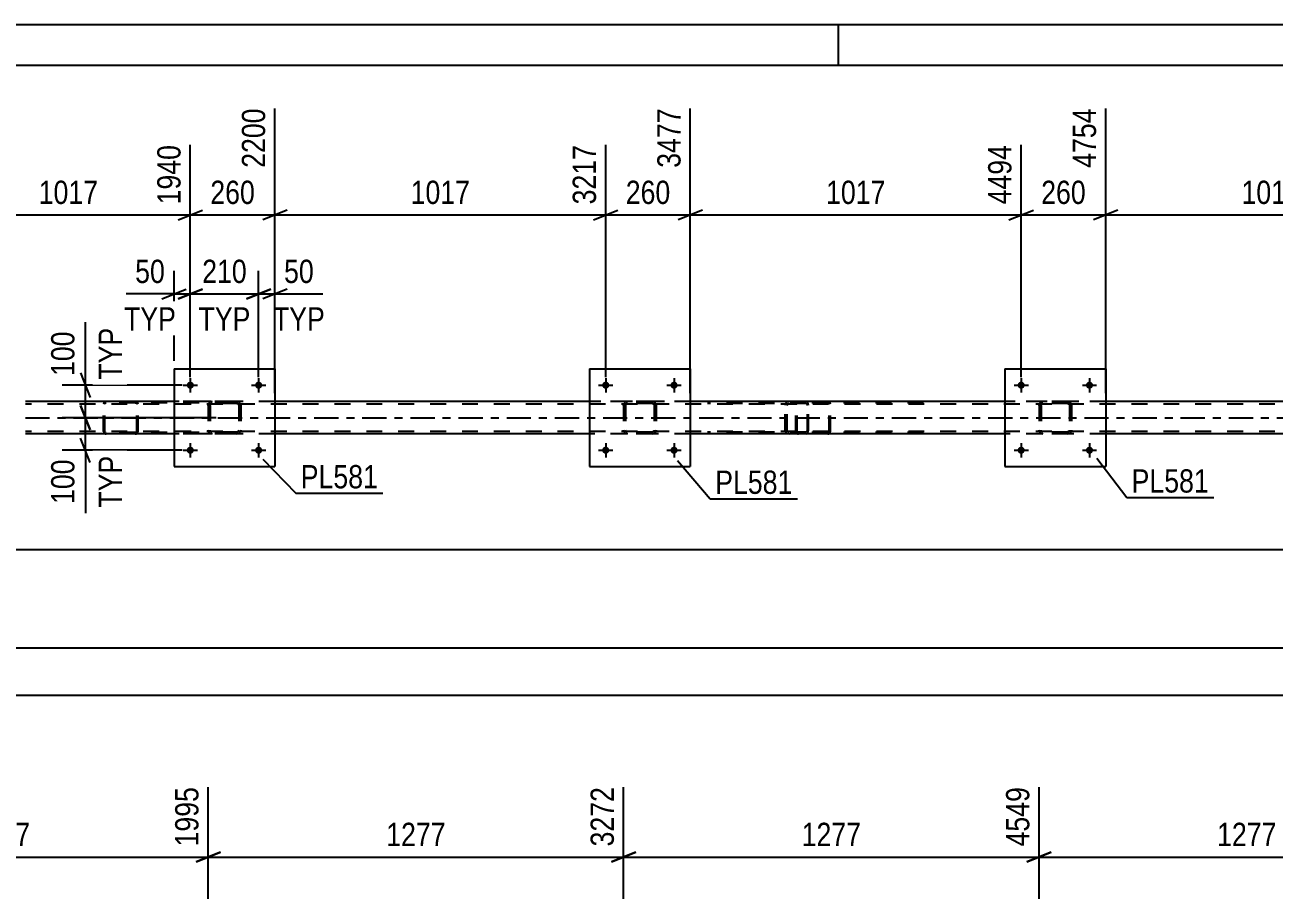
# Model space of a CAD drawing. Header units: millimetres. Extents: x 0 to 841, y 0 to 594.
# Drawn here: x 111 to 264.6, y 487.6 to 594 of the extents above; entities that cross this region are included whole.
import ezdxf

# ---------------------------------------------------------------- set-up
doc = ezdxf.new("R2010")
doc.units = ezdxf.units.MM
doc.linetypes.add('DXK_LINE_DOT2', pattern=[3.9198, 1.9599, -1.9599])
doc.linetypes.add('DXK_LINE_DOT3', pattern=[5.9187, 2.979, -0.9799, 0.9799, -0.9799])
doc.styles.add('Arial Narrow', font='ARIALN.TTF', dxfattribs={"height": 0.2})

# ---------------------------------------------------------------- blocks, each defined once
blk = doc.blocks.new('Unknown-318888822-1135')
at = {"color": 5, "linetype": 'Continuous'}
for p, q in [((841, 594), (0, 594)), ((211, 589), (211, 594)), ((836, 589), (5, 589))]:
    blk.add_line(p, q, dxfattribs=at)
blk = doc.blocks.new('Part-318888822-5635 - 5512')
at = {"color": 7, "linetype": 'DXK_LINE_DOT2'}
for p, q in [((235.68, 547.21), (235.72, 547.4)), ((235.72, 547.4), (235.68, 547.21)), ((235.68, 547.21), (235.68, 544.17)), ((235.92, 547.21), (235.94, 547.3)), ((235.92, 547.21), (235.92, 544.17)), ((235.94, 547.3), (235.99, 547.38)), ((235.98, 547.66), (236.16, 547.69)), ((236.16, 547.69), (235.98, 547.66)), ((235.99, 547.38), (236.07, 547.43)), ((236.07, 547.43), (236.16, 547.45)), ((239.2, 547.69), (236.16, 547.69)), ((239.2, 547.45), (236.16, 547.45)), ((239.2, 547.69), (239.39, 547.66)), ((239.39, 547.66), (239.2, 547.69)), ((239.2, 547.45), (239.3, 547.43)), ((239.3, 547.43), (239.37, 547.38)), ((239.37, 547.38), (239.43, 547.3)), ((239.43, 547.3), (239.44, 547.21)), ((239.44, 547.21), (239.44, 544.17)), ((239.65, 547.4), (239.68, 547.21)), ((239.68, 547.21), (239.65, 547.4)), ((239.68, 547.21), (239.68, 544.17)), ((235.72, 543.99), (235.68, 544.17)), ((235.68, 544.17), (235.72, 543.99)), ((235.94, 544.08), (235.92, 544.17)), ((235.99, 544), (235.94, 544.08)), ((236.16, 543.69), (235.98, 543.73)), ((235.98, 543.73), (236.16, 543.69)), ((236.07, 543.95), (235.99, 544)), ((236.16, 543.93), (236.07, 543.95)), ((239.2, 543.93), (236.16, 543.93)), ((239.2, 543.69), (236.16, 543.69)), ((239.3, 543.95), (239.2, 543.93)), ((239.39, 543.73), (239.2, 543.69)), ((239.2, 543.69), (239.39, 543.73)), ((239.37, 544), (239.3, 543.95)), ((239.43, 544.08), (239.37, 544)), ((239.44, 544.17), (239.43, 544.08)), ((239.68, 544.17), (239.65, 543.99)), ((239.65, 543.99), (239.68, 544.17))]:
    blk.add_line(p, q, dxfattribs=at)
at = {"color": 7, "linetype": 'DXK_LINE_DOT3'}
blk.add_line((237.68, 545.69), (237.68, 545.69), dxfattribs=at)
at = {"color": 7, "linetype": 'DXK_LINE_DOT2'}
for centre, start, end in [((236.16, 547.21), 112.5, 157.5), ((236.16, 547.21), 112.5, 157.5), ((239.2, 547.21), 22.5, 67.5), ((239.2, 547.21), 22.5, 67.5), ((236.16, 544.17), 202.5, 247.5), ((236.16, 544.17), 202.5, 247.5), ((239.2, 544.17), 292.5, 337.5), ((239.2, 544.17), 292.5, 337.5)]:
    blk.add_arc(centre, 0.48, start, end, dxfattribs=at)
blk = doc.blocks.new('Bolt-318888822-5587 - 5512')
at = {"linetype": 'Continuous'}
for points in [[(131.76, 541.69, -1), (130.88, 541.69, -1)], [(140.16, 541.69, -1), (139.28, 541.69, -1)]]:
    blk.add_hatch(color=1, dxfattribs=at).paths.add_polyline_path(points)
at = {"color": 1, "linetype": 'Continuous'}
for p, q in [((131.32, 542.57), (131.32, 540.81)), ((139.72, 542.57), (139.72, 540.81)), ((130.44, 541.69), (132.2, 541.69)), ((138.84, 541.69), (140.6, 541.69))]:
    blk.add_line(p, q, dxfattribs=at)
blk = doc.blocks.new('Bolt-318888822-5586 - 5512')
at = {"linetype": 'Continuous'}
for points in [[(131.76, 549.69, -1), (130.88, 549.69, -1)], [(140.16, 549.69, -1), (139.28, 549.69, -1)]]:
    blk.add_hatch(color=1, dxfattribs=at).paths.add_polyline_path(points)
at = {"color": 1, "linetype": 'Continuous'}
for p, q in [((131.32, 550.57), (131.32, 548.81)), ((139.72, 550.57), (139.72, 548.81)), ((130.44, 549.69), (132.2, 549.69)), ((138.84, 549.69), (140.6, 549.69))]:
    blk.add_line(p, q, dxfattribs=at)
blk = doc.blocks.new('Bolt-318888822-5588 - 5512')
at = {"linetype": 'Continuous'}
for points in [[(182.84, 549.69, -1), (181.96, 549.69, -1)], [(191.24, 549.69, -1), (190.36, 549.69, -1)]]:
    blk.add_hatch(color=1, dxfattribs=at).paths.add_polyline_path(points)
at = {"color": 1, "linetype": 'Continuous'}
for p, q in [((182.4, 550.57), (182.4, 548.81)), ((190.8, 550.57), (190.8, 548.81)), ((181.52, 549.69), (183.28, 549.69)), ((189.92, 549.69), (191.68, 549.69))]:
    blk.add_line(p, q, dxfattribs=at)
blk = doc.blocks.new('Bolt-318888822-5589 - 5512')
at = {"linetype": 'Continuous'}
for points in [[(182.84, 541.69, -1), (181.96, 541.69, -1)], [(191.24, 541.69, -1), (190.36, 541.69, -1)]]:
    blk.add_hatch(color=1, dxfattribs=at).paths.add_polyline_path(points)
at = {"color": 1, "linetype": 'Continuous'}
for p, q in [((182.4, 542.57), (182.4, 540.81)), ((190.8, 542.57), (190.8, 540.81)), ((181.52, 541.69), (183.28, 541.69)), ((189.92, 541.69), (191.68, 541.69))]:
    blk.add_line(p, q, dxfattribs=at)
blk = doc.blocks.new('Bolt-318888822-5590 - 5512')
at = {"linetype": 'Continuous'}
for points in [[(233.92, 549.69, -1), (233.04, 549.69, -1)], [(242.32, 549.69, -1), (241.44, 549.69, -1)]]:
    blk.add_hatch(color=1, dxfattribs=at).paths.add_polyline_path(points)
at = {"color": 1, "linetype": 'Continuous'}
for p, q in [((233.48, 550.57), (233.48, 548.81)), ((241.88, 550.57), (241.88, 548.81)), ((232.6, 549.69), (234.36, 549.69)), ((241, 549.69), (242.76, 549.69))]:
    blk.add_line(p, q, dxfattribs=at)
blk = doc.blocks.new('Bolt-318888822-5591 - 5512')
at = {"linetype": 'Continuous'}
for points in [[(233.92, 541.69, -1), (233.04, 541.69, -1)], [(242.32, 541.69, -1), (241.44, 541.69, -1)]]:
    blk.add_hatch(color=1, dxfattribs=at).paths.add_polyline_path(points)
at = {"color": 1, "linetype": 'Continuous'}
for p, q in [((233.48, 542.57), (233.48, 540.81)), ((241.88, 542.57), (241.88, 540.81)), ((232.6, 541.69), (234.36, 541.69)), ((241, 541.69), (242.76, 541.69))]:
    blk.add_line(p, q, dxfattribs=at)
blk = doc.blocks.new('Part-318888822-5622 - 5512')
at = {"color": 2, "linetype": 'Continuous'}
for p, q in [((129.32, 551.69), (129.32, 539.69)), ((129.32, 551.69), (141.72, 551.69)), ((141.72, 551.69), (141.72, 539.69)), ((129.32, 539.69), (141.72, 539.69))]:
    blk.add_line(p, q, dxfattribs=at)
blk = doc.blocks.new('Part-318888822-5623 - 5512')
at = {"color": 7, "linetype": 'DXK_LINE_DOT2'}
for p, q in [((133.52, 547.21), (133.56, 547.4)), ((133.56, 547.4), (133.52, 547.21)), ((133.52, 547.21), (133.52, 544.17)), ((133.76, 547.21), (133.78, 547.3)), ((133.76, 547.21), (133.76, 544.17)), ((133.78, 547.3), (133.83, 547.38)), ((133.82, 547.66), (134, 547.69)), ((134, 547.69), (133.82, 547.66)), ((133.83, 547.38), (133.91, 547.43)), ((133.91, 547.43), (134, 547.45)), ((137.04, 547.69), (134, 547.69)), ((137.04, 547.45), (134, 547.45)), ((137.04, 547.69), (137.23, 547.66)), ((137.23, 547.66), (137.04, 547.69)), ((137.04, 547.45), (137.13, 547.43)), ((137.13, 547.43), (137.21, 547.38)), ((137.21, 547.38), (137.26, 547.3)), ((137.26, 547.3), (137.28, 547.21)), ((137.28, 547.21), (137.28, 544.17)), ((137.49, 547.4), (137.52, 547.21)), ((137.52, 547.21), (137.49, 547.4)), ((137.52, 547.21), (137.52, 544.17)), ((133.56, 543.99), (133.52, 544.17)), ((133.52, 544.17), (133.56, 543.99)), ((133.78, 544.08), (133.76, 544.17)), ((133.83, 544), (133.78, 544.08)), ((134, 543.69), (133.82, 543.73)), ((133.82, 543.73), (134, 543.69)), ((133.91, 543.95), (133.83, 544)), ((134, 543.93), (133.91, 543.95)), ((137.04, 543.93), (134, 543.93)), ((137.04, 543.69), (134, 543.69)), ((137.13, 543.95), (137.04, 543.93)), ((137.23, 543.73), (137.04, 543.69)), ((137.04, 543.69), (137.23, 543.73)), ((137.21, 544), (137.13, 543.95)), ((137.26, 544.08), (137.21, 544)), ((137.28, 544.17), (137.26, 544.08)), ((137.52, 544.17), (137.49, 543.99)), ((137.49, 543.99), (137.52, 544.17))]:
    blk.add_line(p, q, dxfattribs=at)
at = {"color": 7, "linetype": 'DXK_LINE_DOT3'}
blk.add_line((135.52, 545.69), (135.52, 545.69), dxfattribs=at)
at = {"color": 7, "linetype": 'DXK_LINE_DOT2'}
for centre, start, end in [((134, 547.21), 112.5, 157.5), ((134, 547.21), 112.5, 157.5), ((137.04, 547.21), 22.5, 67.5), ((137.04, 547.21), 22.5, 67.5), ((134, 544.17), 202.5, 247.5), ((134, 544.17), 202.5, 247.5), ((137.04, 544.17), 292.5, 337.5), ((137.04, 544.17), 292.5, 337.5)]:
    blk.add_arc(centre, 0.48, start, end, dxfattribs=at)
blk = doc.blocks.new('Part-318888822-5628 - 5512')
at = {"color": 2, "linetype": 'Continuous'}
for p, q in [((180.4, 551.69), (180.4, 539.69)), ((180.4, 551.69), (192.8, 551.69)), ((192.8, 551.69), (192.8, 539.69)), ((180.4, 539.69), (192.8, 539.69))]:
    blk.add_line(p, q, dxfattribs=at)
blk = doc.blocks.new('Part-318888822-5629 - 5512')
at = {"color": 7, "linetype": 'DXK_LINE_DOT2'}
for p, q in [((184.6, 547.21), (184.64, 547.4)), ((184.64, 547.4), (184.6, 547.21)), ((184.6, 547.21), (184.6, 544.17)), ((184.84, 547.21), (184.86, 547.3)), ((184.84, 547.21), (184.84, 544.17)), ((184.86, 547.3), (184.91, 547.38)), ((184.9, 547.66), (185.08, 547.69)), ((185.08, 547.69), (184.9, 547.66)), ((184.91, 547.38), (184.99, 547.43)), ((184.99, 547.43), (185.08, 547.45)), ((188.12, 547.69), (185.08, 547.69)), ((188.12, 547.45), (185.08, 547.45)), ((188.12, 547.69), (188.31, 547.66)), ((188.31, 547.66), (188.12, 547.69)), ((188.12, 547.45), (188.21, 547.43)), ((188.21, 547.43), (188.29, 547.38)), ((188.29, 547.38), (188.34, 547.3)), ((188.34, 547.3), (188.36, 547.21)), ((188.36, 547.21), (188.36, 544.17)), ((188.57, 547.4), (188.6, 547.21)), ((188.6, 547.21), (188.57, 547.4)), ((188.6, 547.21), (188.6, 544.17)), ((184.64, 543.99), (184.6, 544.17)), ((184.6, 544.17), (184.64, 543.99)), ((184.86, 544.08), (184.84, 544.17)), ((184.91, 544), (184.86, 544.08)), ((185.08, 543.69), (184.9, 543.73)), ((184.9, 543.73), (185.08, 543.69)), ((184.99, 543.95), (184.91, 544)), ((185.08, 543.93), (184.99, 543.95)), ((188.12, 543.93), (185.08, 543.93)), ((188.12, 543.69), (185.08, 543.69)), ((188.21, 543.95), (188.12, 543.93)), ((188.31, 543.73), (188.12, 543.69)), ((188.12, 543.69), (188.31, 543.73)), ((188.29, 544), (188.21, 543.95)), ((188.34, 544.08), (188.29, 544)), ((188.36, 544.17), (188.34, 544.08)), ((188.6, 544.17), (188.57, 543.99)), ((188.57, 543.99), (188.6, 544.17))]:
    blk.add_line(p, q, dxfattribs=at)
at = {"color": 7, "linetype": 'DXK_LINE_DOT3'}
blk.add_line((186.6, 545.69), (186.6, 545.69), dxfattribs=at)
at = {"color": 7, "linetype": 'DXK_LINE_DOT2'}
for centre, start, end in [((185.08, 547.21), 112.5, 157.5), ((185.08, 547.21), 112.5, 157.5), ((188.12, 547.21), 22.5, 67.5), ((188.12, 547.21), 22.5, 67.5), ((185.08, 544.17), 202.5, 247.5), ((185.08, 544.17), 202.5, 247.5), ((188.12, 544.17), 292.5, 337.5), ((188.12, 544.17), 292.5, 337.5)]:
    blk.add_arc(centre, 0.48, start, end, dxfattribs=at)
blk = doc.blocks.new('Part-318888822-5634 - 5512')
at = {"color": 2, "linetype": 'Continuous'}
for p, q in [((231.48, 551.69), (231.48, 539.69)), ((231.48, 551.69), (243.88, 551.69)), ((243.88, 551.69), (243.88, 539.69)), ((231.48, 539.69), (243.88, 539.69))]:
    blk.add_line(p, q, dxfattribs=at)
blk = doc.blocks.new('Part-318888822-5717 - 5512')
at = {"color": 7, "linetype": 'DXK_LINE_DOT2'}
for p, q in [((207.05, 547.69), (194.9, 547.69)), ((207.05, 547.45), (194.9, 547.45)), ((204.49, 547.35), (204.46, 547.21)), ((204.46, 544.17), (204.46, 547.21)), ((204.5, 547.4), (204.49, 547.35)), ((204.71, 547.21), (204.73, 547.3)), ((204.71, 544.17), (204.71, 547.21)), ((204.73, 547.3), (204.78, 547.38)), ((204.96, 547.69), (204.77, 547.66)), ((204.78, 547.38), (204.87, 547.43)), ((204.87, 547.43), (204.96, 547.45)), ((205.78, 547.45), (205.78, 547.69)), ((207.16, 547.66), (207.05, 547.69)), ((207.05, 547.45), (207.1, 547.43)), ((207.1, 547.43), (207.15, 547.38)), ((207.15, 547.38), (207.18, 547.3)), ((207.24, 547.55), (207.16, 547.66)), ((207.18, 547.3), (207.19, 547.21)), ((207.19, 544.17), (207.19, 547.21)), ((207.3, 547.4), (207.24, 547.55)), ((207.32, 547.21), (207.3, 547.4)), ((207.32, 544.17), (207.32, 547.21)), ((207.05, 543.93), (194.9, 543.93)), ((207.05, 543.69), (194.9, 543.69)), ((204.46, 544.17), (204.48, 544.09)), ((204.48, 544.09), (204.5, 543.99)), ((204.73, 544.08), (204.71, 544.17)), ((204.78, 544), (204.73, 544.08)), ((204.77, 543.73), (204.96, 543.69)), ((204.87, 543.95), (204.78, 544)), ((204.96, 543.93), (204.87, 543.95)), ((205.78, 543.69), (205.78, 543.93)), ((207.1, 543.95), (207.05, 543.93)), ((207.05, 543.69), (207.16, 543.73)), ((207.15, 544), (207.1, 543.95)), ((207.18, 544.08), (207.15, 544)), ((207.16, 543.73), (207.24, 543.83)), ((207.19, 544.17), (207.18, 544.08)), ((207.24, 543.83), (207.26, 543.86)), ((207.26, 543.86), (207.3, 543.99)), ((207.3, 543.99), (207.32, 544.17))]:
    blk.add_line(p, q, dxfattribs=at)
for centre, start, end in [((204.95, 547.2), 111.1941, 156.1506), ((204.95, 544.19), 203.8494, 248.8059)]:
    blk.add_arc(centre, 0.492, start, end, dxfattribs=at)
blk = doc.blocks.new('Part-318888822-5723 - 5512')
at = {"color": 7, "linetype": 'DXK_LINE_DOT2'}
for p, q in [((120.67, 547.49), (120.64, 547.37)), ((120.64, 544.01), (120.64, 547.37)), ((120.81, 547.37), (120.83, 547.43)), ((120.81, 544.01), (120.81, 547.37)), ((120.83, 547.43), (120.86, 547.49)), ((120.98, 547.69), (120.85, 547.67)), ((120.86, 547.49), (120.92, 547.52)), ((120.92, 547.52), (120.98, 547.53)), ((136.31, 547.69), (120.98, 547.69)), ((136.31, 547.53), (120.98, 547.53)), ((124.69, 547.67), (124.56, 547.69)), ((124.56, 547.53), (124.62, 547.52)), ((124.62, 547.52), (124.65, 547.5)), ((124.65, 547.5), (124.68, 547.49)), ((124.68, 547.49), (124.72, 547.43)), ((124.72, 547.43), (124.73, 547.37)), ((124.73, 544.01), (124.73, 547.37)), ((124.9, 547.37), (124.87, 547.49)), ((124.9, 544.01), (124.9, 547.37)), ((120.64, 544.01), (120.67, 543.89)), ((120.83, 543.95), (120.81, 544.01)), ((120.86, 543.9), (120.83, 543.95)), ((120.85, 543.72), (120.98, 543.69)), ((120.86, 543.9), (120.89, 543.88)), ((120.89, 543.88), (120.92, 543.86)), ((120.92, 543.86), (120.98, 543.85)), ((136.31, 543.85), (120.98, 543.85)), ((136.31, 543.69), (120.98, 543.69)), ((124.62, 543.86), (124.56, 543.85)), ((124.56, 543.69), (124.69, 543.72)), ((124.68, 543.9), (124.62, 543.86)), ((124.72, 543.95), (124.68, 543.9)), ((124.73, 544.01), (124.72, 543.95)), ((124.87, 543.89), (124.9, 544.01))]:
    blk.add_line(p, q, dxfattribs=at)
for centre, start, end in [((120.97, 547.36), 110.7583, 155.68), ((124.57, 547.36), 24.32, 69.2417), ((120.97, 544.03), 204.32, 249.2417), ((124.57, 544.03), 290.7583, 335.68)]:
    blk.add_arc(centre, 0.331, start, end, dxfattribs=at)
blk = doc.blocks.new('Part-318888822-5730 - 5512')
at = {"color": 7, "linetype": 'DXK_LINE_DOT2'}
for p, q in [((205.8, 547.49), (205.78, 547.37)), ((205.78, 544.01), (205.78, 547.37)), ((205.95, 547.37), (205.96, 547.43)), ((205.95, 544.01), (205.95, 547.37)), ((205.96, 547.43), (206, 547.49)), ((206.12, 547.69), (205.99, 547.67)), ((206, 547.49), (206.05, 547.52)), ((206.05, 547.52), (206.12, 547.53)), ((221.45, 547.69), (206.12, 547.69)), ((221.45, 547.53), (206.12, 547.53)), ((209.82, 547.67), (209.69, 547.69)), ((209.69, 547.53), (209.76, 547.52)), ((209.76, 547.52), (209.78, 547.5)), ((209.78, 547.5), (209.81, 547.49)), ((209.81, 547.49), (209.85, 547.43)), ((209.85, 547.43), (209.86, 547.37)), ((209.86, 544.01), (209.86, 547.37)), ((210.03, 547.37), (210.01, 547.49)), ((210.03, 544.01), (210.03, 547.37)), ((205.78, 544.01), (205.8, 543.89)), ((205.96, 543.95), (205.95, 544.01)), ((206, 543.9), (205.96, 543.95)), ((205.99, 543.72), (206.12, 543.69)), ((206, 543.9), (206.03, 543.88)), ((206.03, 543.88), (206.05, 543.86)), ((206.05, 543.86), (206.12, 543.85)), ((221.45, 543.85), (206.12, 543.85)), ((221.45, 543.69), (206.12, 543.69)), ((209.76, 543.86), (209.69, 543.85)), ((209.69, 543.69), (209.82, 543.72)), ((209.81, 543.9), (209.76, 543.86)), ((209.85, 543.95), (209.81, 543.9)), ((209.86, 544.01), (209.85, 543.95)), ((210.01, 543.89), (210.03, 544.01))]:
    blk.add_line(p, q, dxfattribs=at)
for centre, start, end in [((206.1, 547.36), 110.7583, 155.68), ((209.71, 547.36), 24.32, 69.2417), ((206.1, 544.03), 204.32, 249.2417), ((209.71, 544.03), 290.7583, 335.68)]:
    blk.add_arc(centre, 0.331, start, end, dxfattribs=at)
blk = doc.blocks.new('Part-318888822-5782 - 5512')
at = {"color": 2, "linetype": 'Continuous'}
for p, q in [((129.32, 547.69), (111.04, 547.69)), ((180.4, 547.69), (141.72, 547.69)), ((231.48, 547.69), (192.8, 547.69)), ((282.56, 547.69), (243.88, 547.69)), ((129.32, 543.69), (111.04, 543.69)), ((180.4, 543.69), (141.72, 543.69)), ((231.48, 543.69), (192.8, 543.69)), ((282.56, 543.69), (243.88, 543.69))]:
    blk.add_line(p, q, dxfattribs=at)
at = {"color": 7, "linetype": 'DXK_LINE_DOT2'}
for p, q in [((527.31, 547.37), (111.04, 547.37)), ((141.72, 547.69), (129.32, 547.69)), ((499.29, 547.69), (180.4, 547.69)), ((192.8, 547.69), (180.4, 547.69)), ((243.88, 547.69), (231.48, 547.69)), ((527.31, 544.01), (111.04, 544.01)), ((141.72, 543.69), (129.32, 543.69)), ((192.8, 543.69), (180.4, 543.69)), ((243.88, 543.69), (231.48, 543.69))]:
    blk.add_line(p, q, dxfattribs=at)
at = {"color": 7, "linetype": 'DXK_LINE_DOT3'}
blk.add_line((111.04, 545.69), (527.31, 545.69), dxfattribs=at)
blk = doc.blocks.new('StraightDimension-318888822-5873 - 5512')
at = {"color": 7, "linetype": 'Continuous'}
for p, q in [((129.32, 552.69), (129.32, 563.76)), ((131.32, 550.69), (131.32, 563.76)), ((127.82, 560.31), (130.82, 561.51)), ((129.32, 560.91), (131.32, 560.91)), ((132.82, 561.51), (129.82, 560.31))]:
    blk.add_line(p, q, dxfattribs=at)
at = {"color": 0}
blk.add_wipeout([(128.8, 561.66), (128.8, 565.86), (123.94, 565.86), (123.94, 561.66)], dxfattribs=at)
at = {"color": 0, "linetype": 'Continuous'}
blk.add_wipeout([(130.16, 555.81), (130.16, 560.01), (122.57, 560.01), (122.57, 555.81)], dxfattribs=at)
at = {"color": 7, "linetype": 'Continuous'}
blk.add_line((129.32, 560.91), (123.42, 560.91), dxfattribs=at)
blk.add_line((129.32, 560.91), (123.42, 560.91), dxfattribs=at)
at = {"color": 3, "style": 'Arial Narrow'}
blk.add_text('50', height=2.863, dxfattribs=at).set_placement((124.54, 562.26))
at = {"color": 3, "linetype": 'Continuous', "style": 'Arial Narrow'}
blk.add_text('TYP', height=2.863, dxfattribs=at).set_placement((123.17, 556.41))
blk = doc.blocks.new('StraightDimension-318888822-19806 - 5512')
at = {"color": 7, "linetype": 'Continuous'}
for p, q in [((192.8, 548.69), (192.8, 583.74)), ((233.48, 550.69), (233.48, 579.24)), ((194.3, 571.23), (191.3, 570.03)), ((192.8, 570.63), (233.48, 570.63)), ((231.98, 570.03), (234.98, 571.23))]:
    blk.add_line(p, q, dxfattribs=at)
at = {"color": 0, "linetype": 'Continuous'}
blk.add_wipeout([(232.88, 579.84), (228.68, 579.84), (228.68, 571.33), (232.88, 571.33)], dxfattribs=at)
at = {"color": 0}
blk.add_wipeout([(217.4, 571.38), (217.4, 575.58), (208.89, 575.58), (208.89, 571.38)], dxfattribs=at)
at = {"color": 3, "linetype": 'Continuous', "style": 'Arial Narrow'}
blk.add_text('4494', height=2.863, rotation=90.0002, dxfattribs=at).set_placement((232.28, 571.93))
at = {"color": 3, "style": 'Arial Narrow'}
blk.add_text('1017', height=2.863, dxfattribs=at).set_placement((209.49, 571.98))
blk = doc.blocks.new('StraightDimension-318888822-19810 - 5512')
at = {"color": 7, "linetype": 'Continuous'}
for p, q in [((101.34, 548.69), (101.34, 581.91)), ((131.32, 550.69), (131.32, 579.24)), ((102.84, 571.23), (99.84, 570.03)), ((101.34, 570.63), (131.32, 570.63)), ((129.82, 570.03), (132.82, 571.23))]:
    blk.add_line(p, q, dxfattribs=at)
at = {"color": 0, "linetype": 'Continuous'}
blk.add_wipeout([(130.72, 579.84), (126.52, 579.84), (126.52, 571.33), (130.72, 571.33)], dxfattribs=at)
at = {"color": 0}
blk.add_wipeout([(120.59, 571.38), (120.59, 575.58), (112.08, 575.58), (112.08, 571.38)], dxfattribs=at)
at = {"color": 3, "linetype": 'Continuous', "style": 'Arial Narrow'}
blk.add_text('1940', height=2.863, rotation=90.0002, dxfattribs=at).set_placement((130.12, 571.93))
at = {"color": 3, "style": 'Arial Narrow'}
blk.add_text('1017', height=2.863, dxfattribs=at).set_placement((112.68, 571.98))
blk = doc.blocks.new('StraightDimension-318888822-5886 - 5512')
at = {"color": 7, "linetype": 'Continuous'}
for p, q in [((131.32, 550.69), (131.32, 563.76)), ((139.72, 550.69), (139.72, 563.76)), ((129.82, 560.31), (132.82, 561.51)), ((131.32, 560.91), (139.72, 560.91)), ((141.22, 561.51), (138.22, 560.31))]:
    blk.add_line(p, q, dxfattribs=at)
at = {"color": 0}
blk.add_wipeout([(138.86, 561.66), (138.86, 565.86), (132.18, 565.86), (132.18, 561.66)], dxfattribs=at)
at = {"color": 0, "linetype": 'Continuous'}
blk.add_wipeout([(139.32, 555.81), (139.32, 560.01), (131.73, 560.01), (131.73, 555.81)], dxfattribs=at)
at = {"color": 3, "style": 'Arial Narrow'}
blk.add_text('210', height=2.863, dxfattribs=at).set_placement((132.78, 562.26))
at = {"color": 3, "linetype": 'Continuous', "style": 'Arial Narrow'}
blk.add_text('TYP', height=2.863, dxfattribs=at).set_placement((132.33, 556.41))
blk = doc.blocks.new('StraightDimension-318888822-5842 - 5512')
at = {"color": 7, "linetype": 'Continuous'}
for p, q in [((117.82, 551.19), (119.02, 548.19)), ((130.32, 549.69), (115.57, 549.69)), ((118.42, 545.69), (118.42, 549.69)), ((119.02, 544.19), (117.82, 547.19)), ((134.52, 545.69), (115.57, 545.69))]:
    blk.add_line(p, q, dxfattribs=at)
at = {"color": 0}
blk.add_wipeout([(117.67, 556.9), (113.47, 556.9), (113.47, 550.22), (117.67, 550.22)], dxfattribs=at)
at = {"color": 0, "linetype": 'Continuous'}
blk.add_wipeout([(123.52, 557.36), (119.32, 557.36), (119.32, 549.77), (123.52, 549.77)], dxfattribs=at)
at = {"color": 7, "linetype": 'Continuous'}
blk.add_line((118.42, 549.69), (118.42, 557.43), dxfattribs=at)
blk.add_line((118.42, 549.69), (118.42, 557.43), dxfattribs=at)
at = {"color": 3, "style": 'Arial Narrow'}
blk.add_text('100', height=2.863, rotation=90.0002, dxfattribs=at).set_placement((117.07, 550.82))
at = {"color": 3, "linetype": 'Continuous', "style": 'Arial Narrow'}
blk.add_text('TYP', height=2.863, rotation=90.0002, dxfattribs=at).set_placement((122.92, 550.37))
blk = doc.blocks.new('StraightDimension-318888822-5857 - 5512')
at = {"color": 7, "linetype": 'Continuous'}
for p, q in [((117.82, 547.19), (119.02, 544.19)), ((134.52, 545.69), (115.57, 545.69)), ((118.42, 541.69), (118.42, 545.69)), ((119.02, 540.19), (117.82, 543.19)), ((130.32, 541.69), (115.57, 541.69))]:
    blk.add_line(p, q, dxfattribs=at)
at = {"color": 0}
blk.add_wipeout([(117.67, 541.17), (113.47, 541.17), (113.47, 534.48), (117.67, 534.48)], dxfattribs=at)
at = {"color": 0, "linetype": 'Continuous'}
blk.add_wipeout([(123.52, 541.62), (119.32, 541.62), (119.32, 534.03), (123.52, 534.03)], dxfattribs=at)
at = {"color": 7, "linetype": 'Continuous'}
blk.add_line((118.42, 541.69), (118.42, 533.96), dxfattribs=at)
blk.add_line((118.42, 541.69), (118.42, 533.96), dxfattribs=at)
at = {"color": 3, "linetype": 'Continuous', "style": 'Arial Narrow'}
blk.add_text('TYP', height=2.863, rotation=90.0002, dxfattribs=at).set_placement((122.92, 534.63))
at = {"color": 3, "style": 'Arial Narrow'}
blk.add_text('100', height=2.863, rotation=90.0002, dxfattribs=at).set_placement((117.07, 535.08))
blk = doc.blocks.new('StraightDimension-318888822-5902 - 5512')
at = {"color": 7, "linetype": 'Continuous'}
for p, q in [((139.72, 550.69), (139.72, 563.76)), ((141.72, 552.69), (141.72, 563.76)), ((138.22, 560.31), (141.22, 561.51)), ((139.72, 560.91), (141.72, 560.91)), ((143.22, 561.51), (140.22, 560.31))]:
    blk.add_line(p, q, dxfattribs=at)
at = {"color": 0}
blk.add_wipeout([(147.1, 561.66), (147.1, 565.86), (142.25, 565.86), (142.25, 561.66)], dxfattribs=at)
at = {"color": 0, "linetype": 'Continuous'}
blk.add_wipeout([(148.47, 555.81), (148.47, 560.01), (140.88, 560.01), (140.88, 555.81)], dxfattribs=at)
at = {"color": 7, "linetype": 'Continuous'}
blk.add_line((141.72, 560.91), (147.63, 560.91), dxfattribs=at)
blk.add_line((141.72, 560.91), (147.63, 560.91), dxfattribs=at)
at = {"color": 3, "style": 'Arial Narrow'}
blk.add_text('50', height=2.863, dxfattribs=at).set_placement((142.85, 562.26))
at = {"color": 3, "linetype": 'Continuous', "style": 'Arial Narrow'}
blk.add_text('TYP', height=2.863, dxfattribs=at).set_placement((141.48, 556.41))
blk = doc.blocks.new('StraightDimension-318888822-6446 - 5512')
at = {"color": 7, "linetype": 'Continuous'}
blk.add_line((69.12, 517.39), (775.54, 517.39), dxfattribs=at)
blk = doc.blocks.new('StraightDimension-318888822-6467 - 5512')
at = {"color": 7, "linetype": 'Continuous'}
blk.add_line((68.48, 511.57), (776.18, 511.57), dxfattribs=at)
blk = doc.blocks.new('StraightDimension-318888822-6505 - 5512')
at = {"color": 7, "linetype": 'Continuous'}
blk.add_line((69.12, 529.46), (719.22, 529.46), dxfattribs=at)
blk = doc.blocks.new('StraightDimension-318888822-19804 - 5512')
at = {"color": 7, "linetype": 'Continuous'}
for p, q in [((243.88, 548.69), (243.88, 583.74)), ((284.56, 550.69), (284.56, 579.24)), ((245.38, 571.23), (242.38, 570.03)), ((243.88, 570.63), (284.56, 570.63)), ((283.06, 570.03), (286.06, 571.23))]:
    blk.add_line(p, q, dxfattribs=at)
at = {"color": 0, "linetype": 'Continuous'}
blk.add_wipeout([(283.96, 579.84), (279.76, 579.84), (279.76, 571.33), (283.96, 571.33)], dxfattribs=at)
at = {"color": 0}
blk.add_wipeout([(268.48, 571.38), (268.48, 575.58), (259.97, 575.58), (259.97, 571.38)], dxfattribs=at)
at = {"color": 3, "linetype": 'Continuous', "style": 'Arial Narrow'}
blk.add_text('5771', height=2.863, rotation=90.0002, dxfattribs=at).set_placement((283.36, 571.93))
at = {"color": 3, "style": 'Arial Narrow'}
blk.add_text('1017', height=2.863, dxfattribs=at).set_placement((260.57, 571.98))
blk = doc.blocks.new('StraightDimension-318888822-19805 - 5512')
at = {"color": 7, "linetype": 'Continuous'}
for p, q in [((243.88, 548.69), (243.88, 583.74)), ((233.48, 550.69), (233.48, 579.24)), ((231.98, 570.03), (234.98, 571.23)), ((233.48, 570.63), (243.88, 570.63)), ((245.38, 571.23), (242.38, 570.03))]:
    blk.add_line(p, q, dxfattribs=at)
at = {"color": 0}
blk.add_wipeout([(242.03, 571.38), (242.03, 575.58), (235.34, 575.58), (235.34, 571.38)], dxfattribs=at)
at = {"color": 3, "style": 'Arial Narrow'}
blk.add_text('260', height=2.863, dxfattribs=at).set_placement((235.94, 571.98))
at = {"color": 0, "linetype": 'Continuous'}
blk.add_wipeout([(243.28, 584.34), (239.08, 584.34), (239.08, 575.83), (243.28, 575.83)], dxfattribs=at)
at = {"color": 3, "linetype": 'Continuous', "style": 'Arial Narrow'}
blk.add_text('4754', height=2.863, rotation=90.0002, dxfattribs=at).set_placement((242.68, 576.43))
blk = doc.blocks.new('StraightDimension-318888822-19807 - 5512')
at = {"color": 7, "linetype": 'Continuous'}
for p, q in [((192.8, 548.69), (192.8, 583.74)), ((182.4, 550.69), (182.4, 579.24)), ((180.9, 570.03), (183.9, 571.23)), ((182.4, 570.63), (192.8, 570.63)), ((194.3, 571.23), (191.3, 570.03))]:
    blk.add_line(p, q, dxfattribs=at)
at = {"color": 0}
blk.add_wipeout([(190.94, 571.38), (190.94, 575.58), (184.26, 575.58), (184.26, 571.38)], dxfattribs=at)
at = {"color": 3, "style": 'Arial Narrow'}
blk.add_text('260', height=2.863, dxfattribs=at).set_placement((184.86, 571.98))
at = {"color": 0, "linetype": 'Continuous'}
blk.add_wipeout([(192.2, 584.34), (188, 584.34), (188, 575.83), (192.2, 575.83)], dxfattribs=at)
at = {"color": 3, "linetype": 'Continuous', "style": 'Arial Narrow'}
blk.add_text('3477', height=2.863, rotation=90.0002, dxfattribs=at).set_placement((191.6, 576.43))
blk = doc.blocks.new('StraightDimension-318888822-19808 - 5512')
at = {"color": 7, "linetype": 'Continuous'}
for p, q in [((141.72, 548.69), (141.72, 583.74)), ((182.4, 550.69), (182.4, 579.24)), ((143.22, 571.23), (140.22, 570.03)), ((141.72, 570.63), (182.4, 570.63)), ((180.9, 570.03), (183.9, 571.23))]:
    blk.add_line(p, q, dxfattribs=at)
at = {"color": 0, "linetype": 'Continuous'}
blk.add_wipeout([(181.8, 579.84), (177.6, 579.84), (177.6, 571.33), (181.8, 571.33)], dxfattribs=at)
at = {"color": 0}
blk.add_wipeout([(166.32, 571.38), (166.32, 575.58), (157.81, 575.58), (157.81, 571.38)], dxfattribs=at)
at = {"color": 3, "linetype": 'Continuous', "style": 'Arial Narrow'}
blk.add_text('3217', height=2.863, rotation=90.0002, dxfattribs=at).set_placement((181.2, 571.93))
at = {"color": 3, "style": 'Arial Narrow'}
blk.add_text('1017', height=2.863, dxfattribs=at).set_placement((158.41, 571.98))
blk = doc.blocks.new('StraightDimension-318888822-19809 - 5512')
at = {"color": 7, "linetype": 'Continuous'}
for p, q in [((141.72, 548.69), (141.72, 583.74)), ((131.32, 550.69), (131.32, 579.24)), ((129.82, 570.03), (132.82, 571.23)), ((131.32, 570.63), (141.72, 570.63)), ((143.22, 571.23), (140.22, 570.03))]:
    blk.add_line(p, q, dxfattribs=at)
at = {"color": 0}
blk.add_wipeout([(139.86, 571.38), (139.86, 575.58), (133.18, 575.58), (133.18, 571.38)], dxfattribs=at)
at = {"color": 3, "style": 'Arial Narrow'}
blk.add_text('260', height=2.863, dxfattribs=at).set_placement((133.78, 571.98))
at = {"color": 0, "linetype": 'Continuous'}
blk.add_wipeout([(141.12, 584.34), (136.92, 584.34), (136.92, 575.83), (141.12, 575.83)], dxfattribs=at)
at = {"color": 3, "linetype": 'Continuous', "style": 'Arial Narrow'}
blk.add_text('2200', height=2.863, rotation=90.0002, dxfattribs=at).set_placement((140.52, 576.43))
blk = doc.blocks.new('StraightDimension-318888822-14589 - 3653')
at = {"color": 7, "linetype": 'Continuous'}
for p, q in [((184.6, 450.48), (184.6, 500.26)), ((235.68, 450.48), (235.68, 500.26)), ((186.1, 492.25), (183.1, 491.05)), ((184.6, 491.65), (235.68, 491.65)), ((234.18, 491.05), (237.18, 492.25))]:
    blk.add_line(p, q, dxfattribs=at)
at = {"color": 0, "linetype": 'Continuous'}
blk.add_wipeout([(235.08, 500.86), (230.88, 500.86), (230.88, 492.35), (235.08, 492.35)], dxfattribs=at)
at = {"color": 0}
blk.add_wipeout([(214.4, 492.4), (214.4, 496.6), (205.89, 496.6), (205.89, 492.4)], dxfattribs=at)
at = {"color": 3, "linetype": 'Continuous', "style": 'Arial Narrow'}
blk.add_text('4549', height=2.863, rotation=90.0002, dxfattribs=at).set_placement((234.48, 492.95))
at = {"color": 3, "style": 'Arial Narrow'}
blk.add_text('1277', height=2.863, dxfattribs=at).set_placement((206.49, 493))
blk = doc.blocks.new('StraightDimension-318888822-14588 - 3653')
at = {"color": 7, "linetype": 'Continuous'}
for p, q in [((235.68, 450.48), (235.68, 500.26)), ((286.76, 450.48), (286.76, 500.26)), ((237.18, 492.25), (234.18, 491.05)), ((235.68, 491.65), (286.76, 491.65)), ((285.26, 491.05), (288.26, 492.25))]:
    blk.add_line(p, q, dxfattribs=at)
at = {"color": 0, "linetype": 'Continuous'}
blk.add_wipeout([(286.16, 500.86), (281.96, 500.86), (281.96, 492.35), (286.16, 492.35)], dxfattribs=at)
at = {"color": 0}
blk.add_wipeout([(265.48, 492.4), (265.48, 496.6), (256.97, 496.6), (256.97, 492.4)], dxfattribs=at)
at = {"color": 3, "linetype": 'Continuous', "style": 'Arial Narrow'}
blk.add_text('5826', height=2.863, rotation=90.0002, dxfattribs=at).set_placement((285.56, 492.95))
at = {"color": 3, "style": 'Arial Narrow'}
blk.add_text('1277', height=2.863, dxfattribs=at).set_placement((257.57, 493))
blk = doc.blocks.new('StraightDimension-318888822-14590 - 3653')
at = {"color": 7, "linetype": 'Continuous'}
for p, q in [((133.52, 450.48), (133.52, 500.26)), ((184.6, 450.48), (184.6, 500.26)), ((135.02, 492.25), (132.02, 491.05)), ((133.52, 491.65), (184.6, 491.65)), ((183.1, 491.05), (186.1, 492.25))]:
    blk.add_line(p, q, dxfattribs=at)
at = {"color": 0, "linetype": 'Continuous'}
blk.add_wipeout([(184, 500.86), (179.8, 500.86), (179.8, 492.35), (184, 492.35)], dxfattribs=at)
at = {"color": 0}
blk.add_wipeout([(163.32, 492.4), (163.32, 496.6), (154.81, 496.6), (154.81, 492.4)], dxfattribs=at)
at = {"color": 3, "linetype": 'Continuous', "style": 'Arial Narrow'}
blk.add_text('3272', height=2.863, rotation=90.0002, dxfattribs=at).set_placement((183.4, 492.95))
at = {"color": 3, "style": 'Arial Narrow'}
blk.add_text('1277', height=2.863, dxfattribs=at).set_placement((155.41, 493))
blk = doc.blocks.new('StraightDimension-318888822-14591 - 3653')
at = {"color": 7, "linetype": 'Continuous'}
for p, q in [((133.52, 450.48), (133.52, 500.26)), ((82.44, 450.48), (82.44, 498.43)), ((83.94, 492.25), (80.94, 491.05)), ((82.44, 491.65), (133.52, 491.65)), ((132.02, 491.05), (135.02, 492.25))]:
    blk.add_line(p, q, dxfattribs=at)
at = {"color": 0, "linetype": 'Continuous'}
blk.add_wipeout([(132.92, 500.86), (128.72, 500.86), (128.72, 492.35), (132.92, 492.35)], dxfattribs=at)
at = {"color": 0}
blk.add_wipeout([(112.24, 492.4), (112.24, 496.6), (103.73, 496.6), (103.73, 492.4)], dxfattribs=at)
at = {"color": 3, "linetype": 'Continuous', "style": 'Arial Narrow'}
blk.add_text('1995', height=2.863, rotation=90.0002, dxfattribs=at).set_placement((132.32, 492.95))
at = {"color": 3, "style": 'Arial Narrow'}
blk.add_text('1277', height=2.863, dxfattribs=at).set_placement((104.33, 493))
blk = doc.blocks.new('Mark-318888822-5624 - 5512')
at = {"color": 0}
blk.add_wipeout([(205.36, 536.32), (205.36, 539.32), (195.86, 539.32), (195.86, 536.32)], dxfattribs=at)
blk.add_wipeout([(205.36, 536.32), (205.36, 539.32), (195.86, 539.32), (195.86, 536.32)], dxfattribs=at)
at = {"color": 30, "linetype": 'Continuous'}
for p, q in [((191.21, 540.42), (195.26, 535.72)), ((195.26, 535.72), (205.96, 535.72))]:
    blk.add_line(p, q, dxfattribs=at)
at = {"color": 3, "style": 'Arial Narrow'}
blk.add_text('PL581', height=2.863, dxfattribs=at).set_placement((195.86, 536.32))
blk = doc.blocks.new('Mark-318888822-5630 - 5512')
at = {"color": 0}
blk.add_wipeout([(256.56, 536.48), (256.56, 539.48), (247.06, 539.48), (247.06, 536.48)], dxfattribs=at)
blk.add_wipeout([(256.56, 536.48), (256.56, 539.48), (247.06, 539.48), (247.06, 536.48)], dxfattribs=at)
at = {"color": 30, "linetype": 'Continuous'}
for p, q in [((242.77, 540.72), (246.46, 535.88)), ((246.46, 535.88), (257.16, 535.88))]:
    blk.add_line(p, q, dxfattribs=at)
at = {"color": 3, "style": 'Arial Narrow'}
blk.add_text('PL581', height=2.863, dxfattribs=at).set_placement((247.06, 536.48))
blk = doc.blocks.new('Mark-318888822-5618 - 5512')
at = {"color": 0}
blk.add_wipeout([(154.4, 537), (154.4, 540), (144.9, 540), (144.9, 537)], dxfattribs=at)
blk.add_wipeout([(154.4, 537), (154.4, 540), (144.9, 540), (144.9, 537)], dxfattribs=at)
at = {"color": 30, "linetype": 'Continuous'}
for p, q in [((140.23, 540.59), (144.3, 536.4)), ((144.3, 536.4), (155, 536.4))]:
    blk.add_line(p, q, dxfattribs=at)
at = {"color": 3, "style": 'Arial Narrow'}
blk.add_text('PL581', height=2.863, dxfattribs=at).set_placement((144.9, 537))

msp = doc.modelspace()

# ---------------------------------------------------------------- block references
for name in ['Unknown-318888822-1135', 'Part-318888822-5622 - 5512', 'Part-318888822-5628 - 5512', 'Part-318888822-5634 - 5512', 'Bolt-318888822-5586 - 5512', 'Bolt-318888822-5588 - 5512', 'Bolt-318888822-5590 - 5512', 'Part-318888822-5782 - 5512', 'Part-318888822-5723 - 5512', 'Part-318888822-5623 - 5512', 'Part-318888822-5629 - 5512', 'Part-318888822-5717 - 5512', 'Part-318888822-5730 - 5512', 'Part-318888822-5635 - 5512', 'Bolt-318888822-5587 - 5512', 'Bolt-318888822-5589 - 5512', 'Bolt-318888822-5591 - 5512']:
    msp.add_blockref(name, (0, 0))

# ---------------------------------------------------------------- next in the draw order: block references
for name in ['StraightDimension-318888822-19806 - 5512', 'StraightDimension-318888822-19804 - 5512', 'StraightDimension-318888822-5873 - 5512', 'StraightDimension-318888822-14589 - 3653']:
    msp.add_blockref(name, (0, 0))

# ---------------------------------------------------------------- next in the draw order: block references
for name in ['StraightDimension-318888822-19807 - 5512', 'StraightDimension-318888822-19805 - 5512', 'StraightDimension-318888822-19810 - 5512', 'StraightDimension-318888822-14590 - 3653', 'StraightDimension-318888822-14588 - 3653']:
    msp.add_blockref(name, (0, 0))

# ---------------------------------------------------------------- next in the draw order: block references
for name in ['StraightDimension-318888822-5886 - 5512', 'StraightDimension-318888822-14591 - 3653']:
    msp.add_blockref(name, (0, 0))

# ---------------------------------------------------------------- next in the draw order: block references
for name in ['StraightDimension-318888822-5902 - 5512', 'StraightDimension-318888822-5842 - 5512']:
    msp.add_blockref(name, (0, 0))

# ---------------------------------------------------------------- next in the draw order: block references
for name in ['StraightDimension-318888822-19808 - 5512', 'StraightDimension-318888822-5857 - 5512']:
    msp.add_blockref(name, (0, 0))

# ---------------------------------------------------------------- next in the draw order: block references
for name in ['StraightDimension-318888822-19809 - 5512', 'StraightDimension-318888822-6446 - 5512']:
    msp.add_blockref(name, (0, 0))

# ---------------------------------------------------------------- next in the draw order: block references
msp.add_blockref('StraightDimension-318888822-6467 - 5512', (0, 0))

# ---------------------------------------------------------------- next in the draw order: block references
msp.add_blockref('StraightDimension-318888822-6505 - 5512', (0, 0))

# ---------------------------------------------------------------- next in the draw order: block references
for name in ['Mark-318888822-5630 - 5512', 'Mark-318888822-5618 - 5512', 'Mark-318888822-5624 - 5512']:
    msp.add_blockref(name, (0, 0))

doc.saveas('drawing.dxf')
